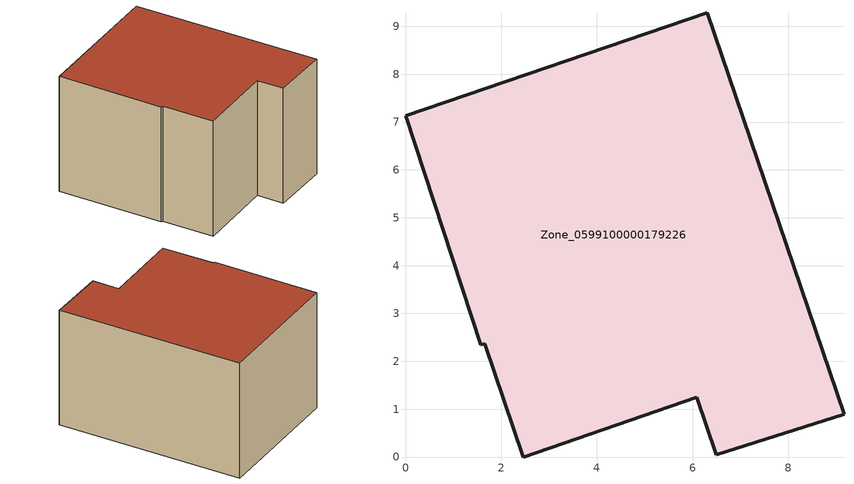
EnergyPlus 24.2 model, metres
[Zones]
Zone_0599100000179226
 floor ground (C_G): 6.3,9.28 9.16,0.89 6.49,0.05 6.08,1.25 2.46,0 1.66,2.37 1.57,2.34 0,7.13 z0
 wall outside (C_F): 9.16,0.89 6.3,9.28 0,7.13 1.57,2.34 1.66,2.37 2.46,0 6.08,1.25 6.49,0.05 9.16,0.89 z0:5.73
 roof outside (C_R): 6.49,0.05 9.16,0.89 6.3,9.28 0,7.13 1.57,2.34 1.66,2.37 2.46,0 6.08,1.25 z5.73
[BUILDING]
Pand.0599100000179226: North Axis=0; Terrain=City; Loads Convergence Tolerance Value=0.04; Temperature Convergence Tolerance Value=0.4; Solar Distribution=FullExterior; Maximum Number of Warmup Days=25; Minimum Number of Warmup Days=1
[Site:Location]
Rotterdam.The.Hague.AP_ZH_NLD Design_Conditions: Latitude=51.96; Longitude=4.45; Time Zone=1; Elevation=-4.5
[SITE:GROUNDTEMPERATURE:BUILDINGSURFACE]
18, 18, 18, 18, 18, 18, 18, 18, 18, 18, 18, 18
[MATERIAL] Thermal Absorptance=0.9; Solar Absorptance=0.7; Visible Absorptance=0.7
Name | Roughness | Thickness | Conductivity | Density | Specific Heat
G.TC.1946 | MediumSmooth | 0.15 | 1 | 540 | 1210
F.TC.1946 | Rough | 0.3 | 0.857143 | 1920 | 840
R.TC.1946 | MediumRough | 0.2 | 0.909091 | 1500 | 1000
[CONSTRUCTION]
C_G: G.TC.1946
C_F: F.TC.1946
C_R: R.TC.1946
[ZONE]
Zone_0599100000179226: Type=1; Multiplier=1; Ceiling Height=Autocalculate; Volume=Autocalculate; Floor Area=autocalculate; Part of Total Floor Area=Yes
[ZONEINFILTRATION:DESIGNFLOWRATE]
Infil_Zone_0599100000179226: Zone or ZoneList or Space or SpaceList=Zone_0599100000179226; Schedule=AlwaysOn; Design Flow Rate Calculation Method=Flow/Area; Flow Rate per Floor Area=0.003; Constant Term Coefficient=1; Temperature Term Coefficient=0; Velocity Term Coefficient=0; Velocity Squared Term Coefficient=0
[HVACTEMPLATE:ZONE:IDEALLOADSAIRSYSTEM]
Zone_0599100000179226: Maximum Heating Supply Air Temperature=50; Minimum Cooling Supply Air Temperature=13; Maximum Heating Supply Air Humidity Ratio=0.0156; Minimum Cooling Supply Air Humidity Ratio=0.0077; Heating Limit=NoLimit; Cooling Limit=NoLimit; Dehumidification Control Type=ConstantSensibleHeatRatio; Cooling Sensible Heat Ratio=0.7; Dehumidification Setpoint=60; Humidification Control Type=None; Humidification Setpoint=30; Outdoor Air Method=None; Outdoor Air Flow Rate per Person=0.00944; Outdoor Air Flow Rate per Zone Floor Area=0; Outdoor Air Flow Rate per Zone=0; Demand Controlled Ventilation Type=None; Outdoor Air Economizer Type=NoEconomizer; Heat Recovery Type=None; Sensible Heat Recovery Effectiveness=0.7; Latent Heat Recovery Effectiveness=0.65
[ZONECONTROL:THERMOSTAT]
ThermostatControl_Zone_0599100000179226: Zone or ZoneList=Zone_0599100000179226; Control Type Schedule=DualSetpointControlType; Control 1=Thermostat_Zone_0599100000179226; Temperature Difference Between Cutout And Setpoint=0
[THERMOSTATSETPOINT:DUALSETPOINT]
Thermostat_Zone_0599100000179226: Heating Setpoint Temperature Schedule=HeatingSetpoint_Zone_0599100000179226; Cooling Setpoint Temperature Schedule=CoolingSetpoint_Zone_0599100000179226
[SCHEDULE:COMPACT]
HeatingSetpoint_Zone_0599100000179226: Through: 12/31, For: AllDays, Until: 24:00, 21
CoolingSetpoint_Zone_0599100000179226: Through: 12/31, For: AllDays, Until: 24:00, 24
DualSetpointControlType: Through: 12/31, For: AllDays, Until: 24:00, 4
AlwaysOn: Through: 12/31, For: AllDays, Until: 24:00, 1
